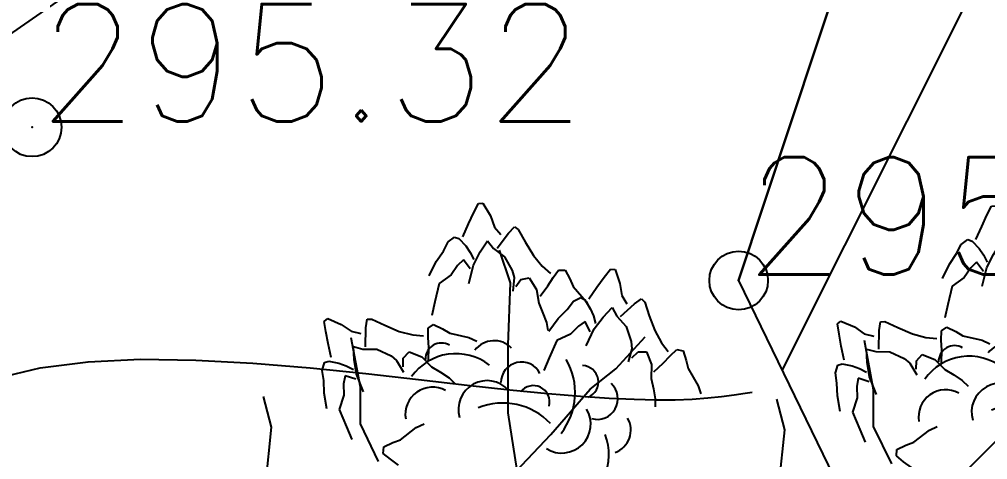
# Model space of a CAD drawing. Header units: millimetres. Extents: x 524954 to 526204, y 9523489 to 9524010.
# Drawn here: x 525963.91 to 525972.17, y 9523753.55 to 9523757.3 of the extents above; entities that cross this region are included whole.
import ezdxf

# ---------------------------------------------------------------- set-up
doc = ezdxf.new("R2010")
doc.units = ezdxf.units.MM
doc.header["$PDMODE"] = 32
doc.header["$PDSIZE"] = 0.5
doc.linetypes.add('ACAD_ISO12W100', pattern=[21, 12, -3, 0, -3, 0, -3])
for name, color, linetype in [('Arbre', 34, 'ACAD_ISO12W100'), ('Bati', 6, 'Continuous'), ('Bati_H', 1, 'Continuous'), ('Cloture', 7, 'Continuous'), ('CN_05_00', 6, 'Continuous'), ('PLUME_4', 3, 'Continuous'), ('PLUME_6', 2, 'Continuous'), ('TopoAlt', 3, 'Continuous'), ('TOPOJIS', 7, 'Continuous')]:
    doc.layers.add(name, color=color, linetype=linetype)
doc.styles.add('Simplex 1.0', font='Simplex.shx', dxfattribs={"width": 0.99, "height": 1})

# ---------------------------------------------------------------- blocks, each defined once
blk = doc.blocks.new('TCPOINT M')
at = {"color": 0}
blk.add_point((0, 0), dxfattribs=at)
at = {"layer": 'TopoAlt', "style": 'Simplex 1.0', "width": 0.99}
blk.add_attdef('ALT', (0.15, 0.15), '', height=1, dxfattribs=at)
blk = doc.blocks.new('v088')
at = {"color": 3, "linetype": 'Continuous'}
for p, q in [((-0.0239, 12.3184), (0.0161, 12.3965)), ((0.0161, 12.3965), (0.0546, 12.3999)), ((0.0546, 12.3999), (0.1184, 12.2906)), ((-0.0686, 12.2238), (-0.0239, 12.3184)), ((-0.1179, 12.1126), (-0.0686, 12.2238)), ((0.1184, 12.2906), (0.1522, 12.1952)), ((0.1522, 12.1952), (0.2074, 12.1313)), ((0.1746, 12.0155), (0.2717, 12.1435)), ((0.2717, 12.1435), (0.3242, 12.1966)), ((0.3242, 12.1966), (0.3557, 12.1751)), ((0.3557, 12.1751), (0.415, 12.0689)), ((-0.2828, 11.9912), (-0.2428, 12.0693)), ((-0.2428, 12.0693), (-0.1881, 12.111)), ((-0.1881, 12.111), (-0.1505, 12.0986)), ((-0.1505, 12.0986), (-0.0915, 12.0354)), ((0.0317, 11.9844), (0.0922, 12.0781)), ((0.0922, 12.0781), (0.1437, 12.0135)), ((0.415, 12.0689), (0.4841, 11.9528)), ((-0.344, 11.9013), (-0.2828, 11.9912)), ((-0.0915, 12.0354), (-0.0536, 11.98)), ((-0.0536, 11.98), (-0.0225, 11.9193)), ((-0.0252, 11.8718), (0.0317, 11.9844)), ((0.1437, 12.0135), (0.2395, 11.9416)), ((-0.4033, 11.7804), (-0.344, 11.9013)), ((-0.1123, 11.9179), (-0.1618, 11.8694)), ((-0.0542, 11.8389), (-0.1123, 11.9179)), ((0.2395, 11.9416), (0.3048, 11.8248)), ((0.4841, 11.9528), (0.5601, 11.8616)), ((-0.1618, 11.8694), (-0.2169, 11.7884)), ((-0.066, 11.7153), (-0.0252, 11.8718)), ((0.3048, 11.8248), (0.32, 11.7651)), ((0.5601, 11.8616), (0.6304, 11.8005)), ((0.6527, 11.7656), (0.6994, 11.8293)), ((0.6994, 11.8293), (0.7544, 11.828)), ((0.7544, 11.828), (0.796, 11.7537)), ((1.0886, 11.7676), (1.1424, 11.8368)), ((1.1424, 11.8368), (1.1809, 11.833)), ((1.1809, 11.833), (1.2232, 11.7138)), ((-0.2169, 11.7884), (-0.3202, 11.714)), ((0.32, 11.7651), (0.3106, 11.6498)), ((0.3344, 11.6895), (0.378, 11.7487)), ((0.378, 11.7487), (0.4498, 11.7623)), ((0.4498, 11.7623), (0.5114, 11.6644)), ((0.6075, 11.6944), (0.6527, 11.7656)), ((0.796, 11.7537), (0.824, 11.6885)), ((1.027, 11.683), (1.0886, 11.7676)), ((-0.3202, 11.714), (-0.3572, 11.5582)), ((0.5114, 11.6644), (0.5299, 11.5465)), ((0.5418, 11.6075), (0.6075, 11.6944)), ((0.824, 11.6885), (0.9344, 11.5607)), ((0.9578, 11.583), (1.027, 11.683)), ((1.2232, 11.7138), (1.2386, 11.6137)), ((0.7732, 11.4945), (0.827, 11.5637)), ((0.827, 11.5637), (0.8886, 11.5945)), ((0.8886, 11.5945), (0.9232, 11.5753)), ((0.9232, 11.5753), (0.9693, 11.5022)), ((1.2386, 11.6137), (1.2809, 11.5407)), ((1.3463, 11.5407), (1.4079, 11.583)), ((1.4079, 11.583), (1.4348, 11.556)), ((-0.3572, 11.5582), (-0.3824, 11.4437)), ((0.5299, 11.5465), (0.5653, 11.4632)), ((0.6962, 11.4176), (0.7732, 11.4945)), ((0.9344, 11.5607), (0.97, 11.497)), ((0.9693, 11.5022), (0.9963, 11.4406)), ((1.0809, 11.4291), (1.1578, 11.5099)), ((1.1578, 11.5099), (1.1963, 11.4368)), ((1.2271, 11.433), (1.3463, 11.5407)), ((1.4348, 11.556), (1.4733, 11.4406)), ((-1.2987, 11.3921), (-1.2695, 11.4174)), ((-1.2695, 11.4174), (-1.1537, 11.3664)), ((-0.9434, 11.3371), (-0.9319, 11.4109)), ((-0.9319, 11.4109), (-0.8938, 11.412)), ((-0.8938, 11.412), (-0.7835, 11.3608)), ((0.5653, 11.4632), (0.5962, 11.3829)), ((0.6155, 11.3099), (0.6962, 11.4176)), ((0.9963, 11.4406), (1.0155, 11.3753)), ((1.004, 11.3291), (1.0809, 11.4291)), ((1.1963, 11.4368), (1.2771, 11.3483)), ((1.4733, 11.4406), (1.5194, 11.3137)), ((-1.2853, 11.3054), (-1.2987, 11.3921)), ((-1.1537, 11.3664), (-1.0704, 11.3089)), ((-0.9469, 11.1764), (-0.9434, 11.3371)), ((-0.7835, 11.3608), (-0.6595, 11.3072)), ((-0.4131, 11.2545), (-0.4126, 11.3334)), ((-0.4126, 11.3334), (-0.3673, 11.3647)), ((-0.3673, 11.3647), (-0.2901, 11.3288)), ((-0.2901, 11.3288), (-0.2291, 11.2925)), ((0.5962, 11.3829), (0.6091, 11.3149)), ((0.8693, 11.3522), (0.8001, 11.2829)), ((0.927, 11.3906), (0.8693, 11.3522)), ((0.9693, 11.3022), (0.927, 11.3906)), ((0.9347, 11.1829), (1.004, 11.3291)), ((1.2771, 11.3483), (1.3194, 11.2214)), ((-1.266, 11.2026), (-1.2853, 11.3054)), ((-1.0704, 11.3089), (-0.9882, 11.2895)), ((-0.6595, 11.3072), (-0.5444, 11.2779)), ((-0.5444, 11.2779), (-0.4516, 11.2697)), ((-0.4079, 11.1703), (-0.4131, 11.2545)), ((-0.2291, 11.2925), (-0.0648, 11.2537)), ((-0.0648, 11.2537), (0.0014, 11.223)), ((0.8001, 11.2829), (0.6847, 11.2291)), ((1.5194, 11.3137), (1.5771, 11.2099)), ((-1.2408, 11.0836), (-1.266, 11.2026)), ((-1.0503, 11.1789), (-0.9708, 11.1567)), ((-1.0444, 11.0675), (-1.0503, 11.1789)), ((-0.9708, 11.1567), (-0.851, 11.1547)), ((-0.851, 11.1547), (-0.7296, 11.0984)), ((-0.4102, 11.0614), (-0.4079, 11.1703)), ((0.6847, 11.2291), (0.6193, 11.0829)), ((1.3232, 11.1598), (1.2925, 11.0483)), ((1.3194, 11.2214), (1.3232, 11.1598)), ((1.5771, 11.2099), (1.6348, 11.1368)), ((1.6502, 11.0983), (1.7079, 11.1522)), ((1.7079, 11.1522), (1.7617, 11.1406)), ((-1.0245, 10.9429), (-1.0444, 11.0675)), ((-0.7296, 11.0984), (-0.6822, 11.0589)), ((-0.6263, 11.0061), (-0.6257, 11.0796)), ((-0.6257, 11.0796), (-0.5755, 11.1328)), ((-0.5755, 11.1328), (-0.4682, 11.0896)), ((-0.4682, 11.0896), (-0.3841, 11.005)), ((0.6193, 11.0829), (0.5731, 10.9752)), ((1.3232, 11.0829), (1.3771, 11.1329)), ((1.3771, 11.1329), (1.4502, 11.1329)), ((1.4502, 11.1329), (1.4925, 11.0252)), ((1.5925, 11.0368), (1.6502, 11.0983)), ((1.7617, 11.1406), (1.7887, 11.0598)), ((-1.3166, 10.9752), (-1.2967, 11.0411)), ((-1.2967, 11.0411), (-1.2589, 11.0531)), ((-1.2589, 11.0531), (-1.1741, 11.0365)), ((-1.1741, 11.0365), (-1.1109, 11.0139)), ((-1.1109, 11.0139), (-1.0501, 10.983)), ((-0.6822, 11.0589), (-0.6222, 10.96)), ((-0.3841, 11.005), (-0.3065, 10.9583)), ((1.4925, 11.0252), (1.4886, 10.906)), ((1.5117, 10.9637), (1.5925, 11.0368)), ((1.7887, 11.0598), (1.8041, 10.9906)), ((1.8041, 10.9906), (1.8887, 10.8444)), ((-1.3032, 10.8885), (-1.3166, 10.9752)), ((-1.122, 10.9292), (-1.1336, 10.8608)), ((-1.0286, 10.8992), (-1.122, 10.9292)), ((-0.9657, 10.7922), (-1.0245, 10.9429)), ((-0.3065, 10.9583), (-0.2344, 10.9114)), ((-0.2344, 10.9114), (-0.1841, 10.8638)), ((1.4886, 10.906), (1.5079, 10.8175)), ((-1.3, 10.7798), (-1.3032, 10.8885)), ((-1.1336, 10.8608), (-1.1308, 10.7629)), ((1.8887, 10.8444), (1.9118, 10.7752)), ((-1.2771, 10.6471), (-1.3, 10.7798)), ((-1.1308, 10.7629), (-1.1708, 10.642)), ((1.5079, 10.8175), (1.5233, 10.7329)), ((1.5233, 10.7329), (1.5233, 10.6636)), ((-1.1708, 10.642), (-1.1094, 10.4942)), ((-1.1094, 10.4942), (-1.0628, 10.3867)), ((-0.514, 10.4875), (-0.4484, 10.5194)), ((-0.648, 10.3846), (-0.514, 10.4875)), ((-0.7957, 10.2682), (-0.7912, 10.3231)), ((-0.7912, 10.3231), (-0.7146, 10.3603)), ((-0.7146, 10.3603), (-0.648, 10.3846)), ((-0.7348, 10.218), (-0.7957, 10.2682)), ((-0.6662, 10.1688), (-0.7348, 10.218))]:
    blk.add_line(p, q, dxfattribs=at)
at = {"linetype": 'Continuous'}
for p, q in [((0.2897, 11.7219), (0.1969, 11.9998)), ((0.2697, 11.1929), (0.2897, 11.7219)), ((-0.9914, 10.8307), (-1.0686, 11.252)), ((1.1882, 10.9882), (1.4374, 11.2608)), ((0.2693, 10.6145), (0.2697, 11.1929)), ((0.9679, 10.8157), (1.1882, 10.9882)), ((-0.9911, 10.5198), (-0.9914, 10.8307)), ((-1.7492, 10.4915), (-1.8168, 10.7513)), ((0.6339, 10.4293), (0.9679, 10.8157)), ((0.3448, 10.1217), (0.2693, 10.6145)), ((-1.8059, 9.9306), (-1.7492, 10.4915)), ((-0.8352, 10.1996), (-0.9911, 10.5198)), ((0.3358, 10.1122), (0.6339, 10.4293))]:
    blk.add_line(p, q, dxfattribs=at)
at = {"color": 3, "linetype": 'Continuous'}
for centre, major_axis, start_param, end_param in [((-0.3005, 11.0717), (0.0964, 0.0964), 0.254619, 2.377018), ((0.1501, 11.0237), (0.1445, 0.1445), 6.263619, 7.998733), ((-0.1756, 10.6509), (0.3298, 0.3298), 0.12682, 1.733702), ((0.2754, 10.7857), (0.3995, 0.3995), 4.836335, 6.022049), ((0.3829, 10.8698), (-0.1246, 0.1246), 4.396235, 7.060094), ((0.8987, 10.8757), (0.099, 0.099), 4.31771, 7.031286), ((0.0911, 10.6412), (0.1741, 0.1741), 6.236163, 8.918901), ((-0.3757, 10.5998), (0.1641, 0.1641), 0.282297, 2.520721), ((0.4834, 10.7051), (-0.099, 0.099), 3.680741, 6.394318), ((1.0287, 10.7332), (-0.1246, 0.1246), 2.081137, 4.744996), ((0.2226, 10.1318), (-0.3995, 0.3995), 4.689978, 5.875693), ((0.7276, 10.5169), (-0.1741, 0.1741), 1.793126, 4.475865), ((1.1114, 10.4666), (-0.1445, 0.1445), 2.713295, 4.448408), ((0.6623, 10.2582), (-0.3298, 0.3298), 2.69514, 4.302022)]:
    blk.add_ellipse(centre, major_axis=major_axis, ratio=1, start_param=start_param, end_param=end_param, dxfattribs=at)

msp = doc.modelspace()

# ---------------------------------------------------------------- hatches: boundary and pattern name
at = {"layer": 'Bati_H'}
h = msp.add_hatch(dxfattribs=at)
h.set_pattern_fill('_U', color=256, scale=2, angle=63.3432, style=0, pattern_type=0)
h.set_pattern_definition([(63.343203168, (0, 0), (-1.7874198754, 0.8972904708), [])])
h.paths.add_polyline_path([(525979.4658, 9523748.9826), (525988.4253, 9523751.9532), (525998.6023, 9523755.1066), (525996.3972, 9523761.7239), (525997.0725, 9523763.0624), (525995.5225, 9523767.5413), (525992.9048, 9523767.4422), (525991.3588, 9523772.2794), (525990.7607, 9523772.0883), (525976.0001, 9523767.8461), (525974.7645, 9523765.3076), (525973.3674, 9523766.0729), (525969.988, 9523759.8612), (525971.385, 9523759.0959), (525970.0494, 9523755.0712), (525972.7284, 9523749.5566), (525979.0516, 9523751.6341), (525978.6327, 9523751.4952)])

# ---------------------------------------------------------------- linework, layer by layer
at = {"layer": 'Bati', "flags": 128}
msp.add_lwpolyline([(525979.4658, 9523748.9826), (525988.4253, 9523751.9532), (525998.6023, 9523755.1066), (525996.3972, 9523761.7239), (525997.0725, 9523763.0624), (525995.5225, 9523767.5413), (525992.9048, 9523767.4422), (525991.3588, 9523772.2794), (525990.7607, 9523772.0883), (525976.0001, 9523767.8461), (525974.7645, 9523765.3076), (525973.3674, 9523766.0729), (525969.988, 9523759.8612), (525971.385, 9523759.0959), (525970.0494, 9523755.0712), (525972.7284, 9523749.5566), (525979.0516, 9523751.6341), (525978.6327, 9523751.4952)], close=True, dxfattribs=at)
at = {"layer": 'Cloture', "flags": 128}
for points in [[(525970.0494, 9523755.0712), (525971.385, 9523759.0959)], [(525970.0494, 9523755.0712), (525972.7284, 9523749.5566)]]:
    msp.add_lwpolyline(points, dxfattribs=at)
at = {"layer": 'CN_05_00', "elevation": 295, "flags": 128}
msp.add_lwpolyline([(525963.7331, 9523754.2413), (525964.0932, 9523754.3284), (525964.5014, 9523754.3801), (525964.9482, 9523754.4001), (525965.4209, 9523754.3943), (525965.9069, 9523754.3684), (525966.3937, 9523754.3283), (525966.8686, 9523754.2798), (525967.319, 9523754.2287), (525967.7324, 9523754.1809), (525968.099, 9523754.141), (525968.4204, 9523754.1096), (525968.7012, 9523754.086), (525968.9459, 9523754.0695), (525969.159, 9523754.0595), (525969.345, 9523754.0553), (525969.5085, 9523754.0564), (525969.6539, 9523754.0621), (525969.7852, 9523754.0716), (525969.9037, 9523754.0838), (525970.0104, 9523754.0973), (525970.1061, 9523754.1108), (525970.1658, 9523754.1193)], dxfattribs=at)
at = {"layer": 'PLUME_4'}
msp.add_lwpolyline([(526058.726, 9523871.5697), (526056.9133, 9523868.9308), (526051.5117, 9523860.5152), (526046.645, 9523851.6373), (526041.2434, 9523843.2218), (526035.8053, 9523835.3049), (526035.3066, 9523835.2685), (526029.8685, 9523827.3516), (526023.9317, 9523819.3983), (526017.9586, 9523811.9437), (526017.4599, 9523811.9073), (526011.4868, 9523804.4527), (526004.4434, 9523797.9226), (525998.4703, 9523790.468), (525998.5067, 9523789.9693), (525991.4634, 9523783.4392), (525986.0253, 9523775.5223), (525979.0184, 9523768.4936), (525979.0184, 9523768.4936), (525971.44, 9523762.4258), (525963.3266, 9523756.8203), (525953.5351, 9523753.5989)], dxfattribs=at)
msp.add_lwpolyline([(526058.726, 9523871.5697), (526056.9133, 9523868.9308), (526051.5117, 9523860.5152), (526046.645, 9523851.6373), (526041.2434, 9523843.2218), (526035.8053, 9523835.3049), (526035.3066, 9523835.2685), (526029.8685, 9523827.3516), (526023.9317, 9523819.3983), (526017.9586, 9523811.9437), (526017.4599, 9523811.9073), (526011.4868, 9523804.4527), (526004.4434, 9523797.9226), (525998.4703, 9523790.468), (525998.5067, 9523789.9693), (525991.4634, 9523783.4392), (525986.0253, 9523775.5223), (525979.0184, 9523768.4936), (525979.0184, 9523768.4936), (525971.44, 9523762.4258), (525963.3266, 9523756.8203), (525953.5351, 9523753.5989)], dxfattribs=at)
at = {"layer": 'PLUME_6'}
msp.add_lwpolyline([(526015.1959, 9523801.7154), (526008.724, 9523794.2244), (526002.7509, 9523786.7698), (526002.7509, 9523786.7698), (525996.279, 9523779.2788), (525989.8072, 9523771.7877), (525983.299, 9523764.7954), (525982.8003, 9523764.759), (525976.2921, 9523757.7666), (525969.2852, 9523750.7379), (525962.2419, 9523744.2078), (525961.7432, 9523744.1714), (525954.6999, 9523737.6414), (525947.1215, 9523731.5736)], dxfattribs=at)

# ---------------------------------------------------------------- block references
at = {"layer": 'Arbre'}
for p in [(525967.814, 9523743.331), (525972.191, 9523743.309)]:
    msp.add_blockref('v088', p, dxfattribs=at)
at = {"layer": 'TOPOJIS'}
ref = msp.add_blockref('TCPOINT M', (525964.0227, 9523756.3763, 295.32), dxfattribs=at)
ref.add_attrib('ALT', '295.32', (525964.0727, 9523756.4263, 295.32), dxfattribs={"layer": 'TopoAlt', "height": 1, "style": 'Simplex 1.0', "width": 0.99})
ref = msp.add_blockref('TCPOINT M', (525970.0494, 9523755.0712, 295.23), dxfattribs=at)
ref.add_attrib('ALT', '295.23', (525970.0994, 9523755.1212, 295.23), dxfattribs={"layer": 'TopoAlt', "height": 1, "style": 'Simplex 1.0', "width": 0.99})

doc.saveas('drawing.dxf')
